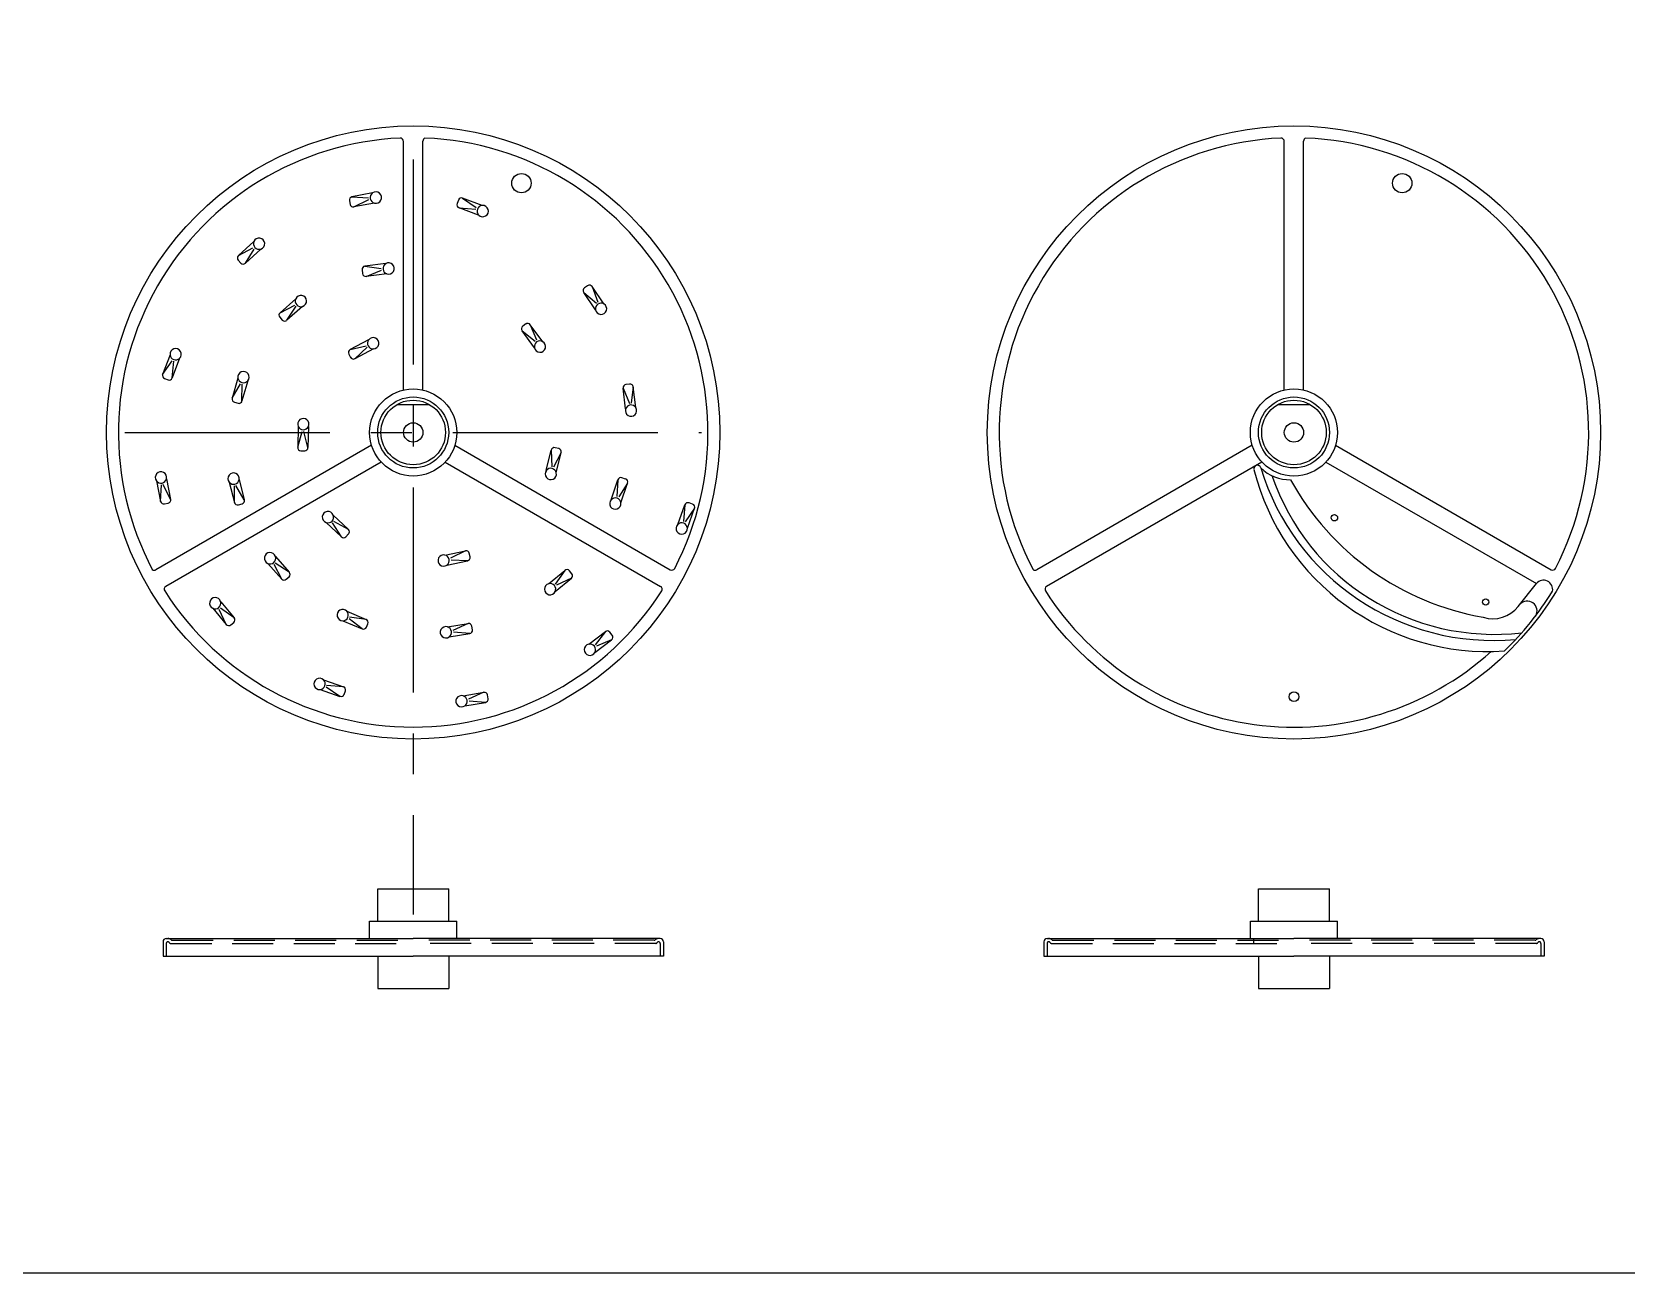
# Model space of a CAD drawing. Extents: x 115 to 2025, y 0 to 1377.
# Drawn here: x 1189.6 to 1436.6, y 673 to 865.4 of the extents above; entities that cross this region are included whole.
import ezdxf

# ---------------------------------------------------------------- set-up
doc = ezdxf.new("R2010")
doc.units = 0
doc.linetypes.add('CENTER', pattern=[50.8, 31.75, -6.35, 6.35, -6.35])
doc.linetypes.add('HIDDEN', pattern=[9.525, 6.35, -3.175])
doc.layers.get('0').update_dxf_attribs({"linetype": 'CONTINUOUS'})
doc.layers.add('DANMEN', color=7, linetype='CONTINUOUS')

msp = doc.modelspace()

# ---------------------------------------------------------------- linework, layer by layer
at = {"color": 2}
for p, q in [((1247.21, 809.87), (1247.21, 848.4)), ((1250.21, 809.87), (1250.21, 848.45)), ((1383.64, 809.87), (1383.64, 848.4)), ((1386.64, 809.87), (1386.64, 848.45)), ((1246.25, 807.62), (1251.18, 807.62)), ((1382.68, 807.62), (1387.6, 807.62)), ((1242.26, 801.3), (1208.86, 782.01)), ((1255.16, 801.3), (1288.53, 782.03)), ((1378.69, 801.3), (1345.29, 782.01)), ((1391.59, 801.3), (1424.96, 782.03)), ((1243.76, 798.7), (1210.39, 779.43)), ((1253.66, 798.7), (1287.03, 779.43)), ((1380.19, 798.7), (1346.82, 779.43)), ((1390.09, 798.7), (1422.69, 779.88)), ((1419.86, 776.33), (1422.69, 779.88)), ((1243.22, 727.59), (1243.22, 732.59)), ((1243.22, 732.59), (1254.21, 732.59)), ((1254.21, 727.59), (1254.21, 732.59)), ((1379.65, 727.59), (1379.65, 732.59)), ((1379.65, 732.59), (1390.64, 732.59)), ((1390.64, 727.59), (1390.64, 732.59)), ((1241.96, 724.86), (1241.96, 727.59)), ((1241.96, 727.59), (1255.46, 727.59)), ((1255.46, 724.87), (1255.46, 727.59)), ((1378.39, 724.86), (1378.39, 727.59)), ((1378.39, 727.59), (1391.89, 727.59)), ((1391.89, 724.87), (1391.89, 727.59)), ((1243.22, 722.12), (1243.22, 717.12)), ((1254.21, 722.12), (1254.21, 717.12)), ((1379.65, 722.12), (1379.65, 717.12)), ((1390.64, 722.12), (1390.64, 717.12)), ((1243.22, 717.12), (1254.21, 717.12)), ((1379.65, 717.12), (1390.64, 717.12))]:
    msp.add_line(p, q, dxfattribs=at)
msp.add_lwpolyline([(1173.63, 919.13), (1584.7, 919.13), (1584.7, 673.03), (1173.63, 673.03)], close=True, dxfattribs=at)
for centre, radius in [((1248.71, 803.29), 47.5), ((1385.14, 803.29), 47.5), ((1265.48, 841.92), 1.5), ((1401.91, 841.92), 1.5), ((1248.71, 803.29), 6.75), ((1385.14, 803.29), 6.75), ((1248.71, 803.29), 5.5), ((1248.71, 803.29), 5), ((1385.14, 803.29), 5.5), ((1385.14, 803.29), 5), ((1248.71, 803.29), 1.5), ((1385.14, 803.29), 1.5), ((1391.4, 790.08), 0.5), ((1414.84, 777.02), 0.5), ((1385.14, 762.35), 0.75)]:
    msp.add_circle(centre, radius, dxfattribs=at)
for centre, radius, start, end in [((1248.71, 803.29), 45.66, 92.5318, 207.7192), ((1246.71, 848.4), 0.5, 0, 93.145), ((1250.71, 848.45), 0.5, 111.4685, 180), ((1248.71, 803.29), 45.66, 332.5318, 87.7192), ((1385.14, 803.29), 45.66, 92.5318, 207.7192), ((1383.14, 848.4), 0.5, 0, 93.145), ((1387.14, 848.45), 0.5, 111.4685, 180), ((1385.14, 803.29), 45.66, 332.5318, 87.7192), ((1379.46, 797.67), 0.545, 15.4207, 189.5802), ((1416.05, 808.73), 37.67, 196.846, 275.2675), ((1384.53, 802.44), 6.48, 225.6448, 270.8275), ((1415.17, 806.74), 37.39, 194.1857, 273.953), ((1416.19, 808.47), 36.46, 198.9836, 276.7041), ((1421.71, 816.39), 42.35, 208.8344, 260.1316), ((1208.61, 782.44), 0.5, 231.4685, 300), ((1288.78, 782.46), 0.5, 240, 333.145), ((1345.04, 782.44), 0.5, 231.4685, 300), ((1423.79, 778.97), 1.43, 348.304, 140.44), ((1425.21, 782.46), 0.5, 240, 333.145), ((1210.64, 779), 0.5, 120, 213.145), ((1248.71, 803.29), 45.66, 212.5318, 327.4616), ((1286.78, 779), 0.5, 327.4616, 60), ((1347.07, 779), 0.5, 120, 213.145), ((1385.14, 803.29), 45.66, 212.5318, 311.9899), ((1385.14, 803.29), 47, 313.9277, 328.4286), ((1415.97, 779.38), 4.95, 252.2218, 321.9526), ((1421.26, 775.64), 1.53, 329.9335, 137.5481)]:
    msp.add_arc(centre, radius, start, end, dxfattribs=at)
at = {"layer": 'DANMEN', "color": 2, "linetype": 'CENTER'}
for p, q in [((1248.71, 845.57), (1248.71, 728.61)), ((1204.04, 803.29), (1293.39, 803.29))]:
    msp.add_line(p, q, dxfattribs=at)
at = {"layer": 'DANMEN', "color": 2}
for p, q in [((1242.41, 840.4, 0.26), (1239.22, 839.79, 0.26)), ((1239.22, 839.79, 0.26), (1241.77, 839.63, 0.26)), ((1238.82, 839.2, 0.26), (1238.93, 838.63, 0.26)), ((1239.52, 838.23, 0.26), (1241.85, 839.37, 0.26)), ((1242.71, 838.84, 0.26), (1239.52, 838.23, 0.26)), ((1255.72, 839.31, 0.29), (1255.52, 838.76, 0.29)), ((1258.85, 836.98, 0.29), (1255.81, 838.12, 0.29)), ((1255.81, 838.12, 0.29), (1258.39, 837.88, 0.29)), ((1259.41, 838.47, 0.29), (1256.36, 839.61, 0.29)), ((1256.36, 839.61, 0.29), (1258.46, 838.15, 0.29)), ((1224.03, 832.89, 0.23), (1221.64, 830.69, 0.23)), ((1221.61, 829.98, 0.23), (1222, 829.55, 0.23)), ((1221.64, 830.69, 0.23), (1223.88, 831.9, 0.23)), ((1225.1, 831.72, 0.23), (1222.71, 829.52, 0.23)), ((1222.71, 829.52, 0.23), (1224.09, 831.72, 0.23)), ((1240.79, 828.49, 0.6), (1240.86, 827.91, 0.6)), ((1244.45, 829.45, 0.6), (1241.22, 829.05, 0.6)), ((1241.22, 829.05, 0.6), (1243.76, 828.72, 0.6)), ((1241.42, 827.48, 0.6), (1243.82, 828.46, 0.6)), ((1244.64, 827.87, 0.6), (1241.42, 827.48, 0.6)), ((1276.95, 822.32, 0.32), (1275.12, 825, 0.32)), ((1275.12, 825, 0.32), (1277.09, 823.32, 0.32)), ((1275.73, 826.02, 0.32), (1275.25, 825.69, 0.32)), ((1278.26, 823.21, 0.32), (1276.42, 825.89, 0.32)), ((1276.42, 825.89, 0.32), (1277.3, 823.49, 0.32)), ((1230.52, 824.01, 0.57), (1228.09, 821.85, 0.57)), ((1228.09, 821.85, 0.57), (1230.36, 823.02, 0.57)), ((1229.14, 820.67, 0.57), (1230.56, 822.84, 0.57)), ((1231.57, 822.83, 0.57), (1229.14, 820.67, 0.57)), ((1228.05, 821.15, 0.57), (1228.43, 820.71, 0.57)), ((1266.15, 820.1, 0.66), (1265.68, 819.75, 0.66)), ((1268.77, 817.36, 0.66), (1266.85, 819.99, 0.66)), ((1266.85, 819.99, 0.66), (1267.8, 817.62, 0.66)), ((1241.81, 817.64, 0.91), (1238.93, 816.13, 0.91)), ((1267.49, 816.43, 0.66), (1265.57, 819.05, 0.66)), ((1265.57, 819.05, 0.66), (1267.6, 817.43, 0.66)), ((1211.04, 815.34, 0.2), (1209.9, 812.29, 0.2)), ((1238.72, 815.45, 0.91), (1239, 814.93, 0.91)), ((1238.93, 816.13, 0.91), (1241.42, 816.72, 0.91)), ((1239.67, 814.72, 0.91), (1241.57, 816.49, 0.91)), ((1242.55, 816.24, 0.91), (1239.67, 814.72, 0.91)), ((1209.9, 812.29, 0.2), (1211.36, 814.39, 0.2)), ((1212.52, 814.78, 0.2), (1211.38, 811.74, 0.2)), ((1211.38, 811.74, 0.2), (1211.62, 814.32, 0.2)), ((1210.19, 811.65, 0.2), (1210.74, 811.45, 0.2)), ((1221.56, 811.73, 0.54), (1220.67, 808.6, 0.54)), ((1220.67, 808.6, 0.54), (1221.95, 810.81, 0.54)), ((1223.08, 811.29, 0.54), (1222.19, 808.17, 0.54)), ((1222.19, 808.17, 0.54), (1222.22, 810.76, 0.54)), ((1281.61, 806.94, 0.35), (1281.22, 810.17, 0.35)), ((1281.22, 810.17, 0.35), (1282.2, 807.77, 0.35)), ((1282.23, 810.8, 0.35), (1281.65, 810.73, 0.35)), ((1282.79, 810.36, 0.35), (1282.47, 807.83, 0.35)), ((1283.19, 807.14, 0.35), (1282.79, 810.36, 0.35)), ((1221.02, 807.98, 0.54), (1221.58, 807.82, 0.54)), ((1230.9, 804.23, 0.86), (1230.82, 800.99, 0.86)), ((1230.82, 800.99, 0.86), (1231.51, 803.44, 0.86)), ((1232.41, 800.95, 0.86), (1231.78, 803.46, 0.86)), ((1232.48, 804.2, 0.86), (1232.41, 800.95, 0.86)), ((1231.31, 800.47, 0.86), (1231.89, 800.46, 0.86)), ((1269.33, 797.4, 0.7), (1270.09, 800.56, 0.7)), ((1270.09, 800.56, 0.7), (1270.17, 797.97, 0.7)), ((1271.63, 800.19, 0.7), (1270.44, 797.93, 0.7)), ((1271.26, 800.8, 0.7), (1270.69, 800.93, 0.7)), ((1270.88, 797.03, 0.7), (1271.63, 800.19, 0.7)), ((1208.94, 795.8, 0.18), (1209.59, 792.61, 0.18)), ((1211.14, 792.93, 0.18), (1209.97, 795.25, 0.18)), ((1210.49, 796.12, 0.18), (1211.14, 792.93, 0.18)), ((1220.2, 795.59, 0.51), (1221.02, 792.44, 0.51)), ((1221.74, 795.99, 0.51), (1222.55, 792.84, 0.51)), ((1279.39, 792.87, 0.37), (1280.42, 795.95, 0.37)), ((1280.42, 795.95, 0.37), (1280.27, 793.36, 0.37)), ((1281.92, 795.45, 0.37), (1280.54, 793.3, 0.37)), ((1280.89, 792.37, 0.37), (1281.92, 795.45, 0.37)), ((1281.6, 796.08, 0.37), (1281.05, 796.27, 0.37)), ((1209.59, 792.61, 0.18), (1209.71, 795.16, 0.18)), ((1221.02, 792.44, 0.51), (1221.01, 795, 0.51)), ((1222.55, 792.84, 0.51), (1221.26, 795.09, 0.51)), ((1210.18, 792.23, 0.18), (1210.76, 792.34, 0.18)), ((1221.63, 792.08, 0.51), (1222.2, 792.23, 0.51)), ((1236.32, 790.5, 0.81), (1238.68, 788.27, 0.81)), ((1289.69, 789.02, 0.04), (1290.8, 792.08, 0.04)), ((1290.8, 792.08, 0.04), (1290.59, 789.49, 0.04)), ((1292.29, 791.54, 0.04), (1290.85, 789.43, 0.04)), ((1291.18, 788.48, 0.04), (1292.29, 791.54, 0.04)), ((1291.99, 792.18, 0.04), (1291.44, 792.38, 0.04)), ((1235.23, 789.35, 0.81), (1237.59, 787.12, 0.81)), ((1237.59, 787.12, 0.81), (1236.23, 789.28, 0.81)), ((1238.68, 788.27, 0.81), (1236.39, 789.49, 0.81)), ((1238.3, 787.14, 0.81), (1238.7, 787.56, 0.81)), ((1226.18, 783.01, 0.48), (1228.34, 780.58, 0.48)), ((1228.34, 780.58, 0.48), (1227.17, 782.85, 0.48)), ((1229.52, 781.63, 0.48), (1227.35, 783.05, 0.48)), ((1227.37, 784.06, 0.48), (1229.52, 781.63, 0.48)), ((1253.62, 784.3, 0.76), (1256.8, 784.96, 0.76)), ((1253.94, 782.75, 0.76), (1257.13, 783.41, 0.76)), ((1256.8, 784.96, 0.76), (1254.49, 783.79, 0.76)), ((1257.13, 783.41, 0.76), (1254.57, 783.53, 0.76)), ((1257.51, 784, 0.76), (1257.39, 784.58, 0.76)), ((1229.04, 780.54, 0.48), (1229.48, 780.92, 0.48)), ((1269.69, 779.86, 0.4), (1272.2, 781.92, 0.4)), ((1272.2, 781.92, 0.4), (1270.7, 779.81, 0.4)), ((1270.7, 778.64, 0.4), (1273.21, 780.7, 0.4)), ((1273.21, 780.7, 0.4), (1270.9, 779.62, 0.4)), ((1273.28, 781.41, 0.4), (1272.9, 781.86, 0.4)), ((1217.67, 776.05, 0.15), (1219.76, 773.56, 0.15)), ((1219.76, 773.56, 0.15), (1218.66, 775.86, 0.15)), ((1220.97, 774.57, 0.15), (1218.85, 776.05, 0.15)), ((1218.89, 777.06, 0.15), (1220.97, 774.57, 0.15)), ((1238.43, 775.58, 0.46), (1241.42, 774.31, 0.46)), ((1220.47, 773.49, 0.15), (1220.91, 773.87, 0.15)), ((1237.81, 774.12, 0.46), (1240.8, 772.85, 0.46)), ((1240.8, 772.85, 0.46), (1238.77, 774.4, 0.46)), ((1241.42, 774.31, 0.46), (1238.85, 774.66, 0.46)), ((1241.46, 773.12, 0.46), (1241.68, 773.66, 0.46)), ((1254, 773.17, 0.43), (1257.21, 773.7, 0.43)), ((1257.21, 773.7, 0.43), (1254.85, 772.62, 0.43)), ((1257.88, 772.71, 0.43), (1257.79, 773.28, 0.43)), ((1254.26, 771.61, 0.43), (1257.47, 772.13, 0.43)), ((1257.47, 772.13, 0.43), (1254.93, 772.36, 0.43)), ((1275.9, 770.48, 0.07), (1278.49, 772.44, 0.07)), ((1276.86, 769.22, 0.07), (1279.45, 771.18, 0.07)), ((1278.49, 772.44, 0.07), (1276.91, 770.39, 0.07)), ((1279.45, 771.18, 0.07), (1277.09, 770.19, 0.07)), ((1279.54, 771.88, 0.07), (1279.19, 772.35, 0.07)), ((1234.3, 763.47, 0.12), (1237.37, 762.4, 0.12)), ((1234.82, 764.96, 0.12), (1237.89, 763.9, 0.12)), ((1237.37, 762.4, 0.12), (1235.24, 763.81, 0.12)), ((1237.89, 763.9, 0.12), (1235.3, 764.08, 0.12)), ((1238.01, 762.71, 0.12), (1238.2, 763.27, 0.12)), ((1256.43, 762.49, 0.09), (1259.64, 763.03, 0.09)), ((1256.7, 760.93, 0.09), (1259.9, 761.46, 0.09)), ((1259.64, 763.03, 0.09), (1257.28, 761.94, 0.09)), ((1259.9, 761.46, 0.09), (1257.36, 761.68, 0.09)), ((1260.31, 762.04, 0.09), (1260.21, 762.62, 0.09)), ((1209.96, 724.37), (1209.96, 722.12)), ((1210.46, 724.87), (1248.71, 724.87)), ((1286.96, 724.87), (1248.71, 724.87)), ((1287.46, 724.37), (1287.46, 722.12)), ((1346.39, 724.37), (1346.39, 722.12)), ((1346.89, 724.87), (1385.14, 724.87)), ((1423.39, 724.87), (1385.14, 724.87)), ((1423.89, 724.37), (1423.89, 722.12)), ((1209.96, 722.12), (1248.71, 722.12)), ((1287.46, 722.12), (1248.71, 722.12)), ((1346.39, 722.12), (1385.14, 722.12)), ((1423.89, 722.12), (1385.14, 722.12))]:
    msp.add_line(p, q, dxfattribs=at)
at = {"layer": 'DANMEN', "color": 2, "linetype": 'HIDDEN'}
for p, q in [((1210.46, 724.12), (1210.46, 722.12)), ((1211.15, 724.12), (1248.71, 724.12)), ((1211.38, 724.62), (1248.71, 724.62)), ((1286.05, 724.62), (1248.71, 724.62)), ((1286.28, 724.12), (1248.71, 724.12)), ((1286.96, 724.12), (1286.96, 722.12)), ((1346.89, 724.12), (1346.89, 722.12)), ((1347.58, 724.12), (1385.14, 724.12)), ((1347.8, 724.62), (1385.14, 724.62)), ((1378.93, 724.12), (1378.93, 724.87)), ((1422.48, 724.62), (1385.14, 724.62)), ((1422.71, 724.12), (1385.14, 724.12)), ((1423.39, 724.12), (1423.39, 722.12))]:
    msp.add_line(p, q, dxfattribs=at)
at = {"layer": 'DANMEN', "color": 2}
for centre, radius, start, end in [((1239.31, 839.3, 0.26), 0.5, 100.7859, 190.8683), ((1242.91, 839.68, 0.26), 0.869, 125.1049, 256.6317), ((1242.93, 839.69, 0.26), 0.875, 255.7443, 125.9924), ((1256.19, 839.14, 0.29), 0.5, 69.4729, 159.5553), ((1239.42, 838.72, 0.26), 0.5, 190.8683, 280.7859), ((1255.98, 838.59, 0.29), 0.5, 159.5553, 249.4729), ((1259.46, 837.6, 0.29), 0.869, 93.7919, 225.3187), ((1259.48, 837.59, 0.29), 0.875, 224.4312, 94.6793), ((1224.83, 832.54, 0.23), 0.869, 156.9018, 288.4286), ((1224.84, 832.55, 0.23), 0.875, 287.5412, 157.7893), ((1221.97, 830.32, 0.23), 0.5, 132.5829, 222.6652), ((1222.37, 829.89, 0.23), 0.5, 222.6652, 312.5829), ((1241.28, 828.55, 0.6), 0.5, 97.0011, 187.0835), ((1241.36, 827.97, 0.6), 0.5, 187.0835, 277.0011), ((1244.9, 828.7, 0.6), 0.869, 121.3201, 252.8469), ((1244.91, 828.7, 0.6), 0.875, 251.9594, 122.2075), ((1275.53, 825.28, 0.32), 0.5, 124.4254, 214.343), ((1276.01, 825.61, 0.32), 0.5, 34.343, 124.4254), ((1231.31, 823.65, 0.57), 0.869, 155.864, 287.3908), ((1231.32, 823.66, 0.57), 0.875, 286.5033, 156.7514), ((1277.81, 822.47, 0.32), 0.869, 58.662, 190.1888), ((1277.81, 822.46, 0.32), 0.875, 189.3013, 59.5494), ((1228.42, 821.48, 0.57), 0.5, 131.545, 221.6274), ((1228.81, 821.04, 0.57), 0.5, 221.6274, 311.545), ((1266.45, 819.69, 0.66), 0.5, 36.1232, 126.2056), ((1242.49, 817.11, 0.91), 0.869, 142.0797, 273.6065), ((1242.51, 817.11, 0.91), 0.875, 272.7191, 142.9672), ((1265.98, 819.35, 0.66), 0.5, 126.2056, 216.1232), ((1268.34, 816.61, 0.66), 0.869, 60.4422, 191.969), ((1211.91, 815.41, 0.2), 0.875, 314.3709, 184.619), ((1211.91, 815.39, 0.2), 0.869, 183.7316, 315.2584), ((1239.16, 815.68, 0.91), 0.5, 117.7607, 207.8431), ((1268.35, 816.59, 0.66), 0.875, 191.0816, 61.3297), ((1222.42, 811.87, 0.54), 0.875, 319.101, 189.3491), ((1239.44, 815.17, 0.91), 0.5, 207.8431, 297.7607), ((1210.36, 812.12, 0.2), 0.5, 159.4126, 249.495), ((1210.91, 811.91, 0.2), 0.5, 249.495, 339.4126), ((1222.42, 811.85, 0.54), 0.869, 188.4617, 319.9885), ((1281.72, 810.23, 0.35), 0.5, 97.0807, 186.9983), ((1282.3, 810.3, 0.35), 0.5, 6.9983, 97.0807), ((1221.15, 808.46, 0.54), 0.5, 164.1427, 254.2251), ((1221.71, 808.3, 0.54), 0.5, 254.2251, 344.1427), ((1282.45, 806.69, 0.35), 0.869, 31.3173, 162.8441), ((1231.7, 804.59, 0.86), 0.875, 333.5794, 203.8275), ((1282.45, 806.67, 0.35), 0.875, 161.9567, 32.2048), ((1231.7, 804.57, 0.86), 0.869, 202.9401, 334.4669), ((1231.32, 800.97, 0.86), 0.5, 178.6211, 268.7035), ((1231.91, 800.96, 0.86), 0.5, 268.7035, 358.6211), ((1270.58, 800.45, 0.7), 0.5, 76.5982, 166.5158), ((1271.15, 800.31, 0.7), 0.5, 346.5158, 76.5982), ((1270.02, 796.87, 0.7), 0.869, 10.8348, 142.3616), ((1209.64, 796.32, 0.18), 0.875, 346.6179, 216.866), ((1209.64, 796.31, 0.18), 0.869, 215.9786, 347.5054), ((1220.88, 796.15, 0.51), 0.875, 349.5337, 219.7818), ((1220.88, 796.13, 0.51), 0.869, 218.8944, 350.4212), ((1270.02, 796.86, 0.7), 0.875, 141.4742, 11.7223), ((1280.89, 795.79, 0.37), 0.5, 71.617, 161.5346), ((1281.45, 795.61, 0.37), 0.5, 341.5346, 71.617), ((1210.66, 792.83, 0.18), 0.5, 281.742, 11.6596), ((1222.07, 792.72, 0.51), 0.5, 284.6578, 14.5754), ((1280.02, 792.27, 0.37), 0.875, 136.493, 6.7411), ((1280.03, 792.28, 0.37), 0.869, 5.8536, 137.3804), ((1210.08, 792.71, 0.18), 0.5, 191.6596, 281.742), ((1221.5, 792.57, 0.51), 0.5, 194.5754, 284.6578), ((1235.5, 790.18, 0.81), 0.875, 21.4742, 251.7223), ((1235.52, 790.17, 0.81), 0.869, 250.8348, 22.3616), ((1291.27, 791.91, 0.04), 0.5, 70.0651, 159.9827), ((1291.82, 791.71, 0.04), 0.5, 339.9827, 70.0651), ((1238.33, 787.9, 0.81), 0.5, 316.5982, 46.5158), ((1290.31, 788.4, 0.04), 0.875, 134.941, 5.1891), ((1290.31, 788.42, 0.04), 0.869, 4.3017, 135.8285), ((1237.93, 787.48, 0.81), 0.5, 226.5158, 316.5982), ((1226.53, 783.81, 0.48), 0.875, 16.493, 246.7411), ((1226.54, 783.8, 0.48), 0.869, 245.8536, 17.3804), ((1253.42, 783.45, 0.76), 0.875, 76.692, 306.9401), ((1253.43, 783.45, 0.76), 0.869, 306.0526, 77.5794), ((1256.9, 784.47, 0.76), 0.5, 11.816, 101.7336), ((1257.02, 783.9, 0.76), 0.5, 281.7336, 11.816), ((1228.71, 780.91, 0.48), 0.5, 221.5346, 311.617), ((1229.15, 781.3, 0.48), 0.5, 311.617, 41.5346), ((1272.52, 781.54, 0.4), 0.5, 39.5553, 129.4729), ((1272.89, 781.09, 0.4), 0.5, 309.4729, 39.5553), ((1269.91, 779.01, 0.4), 0.875, 104.4312, 334.6793), ((1269.92, 779.02, 0.4), 0.869, 333.7919, 105.3187), ((1218.04, 776.84, 0.15), 0.875, 14.941, 245.1891), ((1218.05, 776.83, 0.15), 0.869, 244.3017, 15.8285), ((1237.78, 775, 0.46), 0.875, 41.9567, 272.2048), ((1237.79, 774.99, 0.46), 0.869, 271.3173, 42.8441), ((1220.14, 773.88, 0.15), 0.5, 219.9827, 310.0651), ((1220.59, 774.25, 0.15), 0.5, 310.0651, 39.9827), ((1241, 773.31, 0.46), 0.5, 246.9983, 337.0807), ((1241.22, 773.85, 0.46), 0.5, 337.0807, 66.9983), ((1253.77, 772.33, 0.43), 0.875, 74.2388, 304.4869), ((1253.78, 772.33, 0.43), 0.869, 303.5994, 75.1262), ((1257.29, 773.2, 0.43), 0.5, 9.3628, 99.2804), ((1257.39, 772.63, 0.43), 0.5, 279.2804, 9.3628), ((1276.09, 769.63, 0.07), 0.869, 331.5127, 103.0395), ((1278.79, 772.04, 0.07), 0.5, 37.2761, 127.1937), ((1279.14, 771.58, 0.07), 0.5, 307.1937, 37.2761), ((1276.08, 769.62, 0.07), 0.875, 102.1521, 332.4002), ((1234.21, 764.34, 0.12), 0.875, 45.8651, 276.1132), ((1234.22, 764.33, 0.12), 0.869, 275.2258, 46.7526), ((1237.73, 763.43, 0.12), 0.5, 340.9892, 70.9068), ((1237.54, 762.88, 0.12), 0.5, 250.9068, 340.9892), ((1256.2, 761.65, 0.09), 0.875, 74.4707, 304.7188), ((1256.21, 761.65, 0.09), 0.869, 303.8313, 75.3581), ((1259.72, 762.53, 0.09), 0.5, 9.5947, 99.5123), ((1259.82, 761.96, 0.09), 0.5, 279.5123, 9.5947), ((1210.46, 724.37), 0.5, 90, 180), ((1286.96, 724.37), 0.5, 0, 90), ((1346.89, 724.37), 0.5, 90, 180), ((1423.39, 724.37), 0.5, 0, 90)]:
    msp.add_arc(centre, radius, start, end, dxfattribs=at)
at = {"layer": 'DANMEN', "color": 2, "linetype": 'HIDDEN'}
for centre, radius, start, end in [((1210.71, 724.12), 0.25, 90, 180), ((1210.71, 724.12), 0.75, 48.5904, 90), ((1210.71, 724.12), 0.25, 30, 90), ((1211.15, 724.37), 0.25, 210, 270), ((1211.38, 724.87), 0.25, 228.5904, 270), ((1286.05, 724.87), 0.25, 270, 311.4096), ((1286.71, 724.12), 0.75, 90, 131.4096), ((1286.28, 724.37), 0.25, 270, 330), ((1286.71, 724.12), 0.25, 90, 150), ((1286.71, 724.12), 0.25, 0, 90), ((1347.14, 724.12), 0.25, 90, 180), ((1347.14, 724.12), 0.75, 48.5904, 90), ((1347.14, 724.12), 0.25, 30, 90), ((1347.58, 724.37), 0.25, 210, 270), ((1347.8, 724.87), 0.25, 228.5904, 270), ((1422.48, 724.87), 0.25, 270, 311.4096), ((1423.14, 724.12), 0.75, 90, 131.4096), ((1422.71, 724.37), 0.25, 270, 330), ((1423.14, 724.12), 0.25, 90, 150), ((1423.14, 724.12), 0.25, 0, 90)]:
    msp.add_arc(centre, radius, start, end, dxfattribs=at)

doc.saveas('drawing.dxf')
